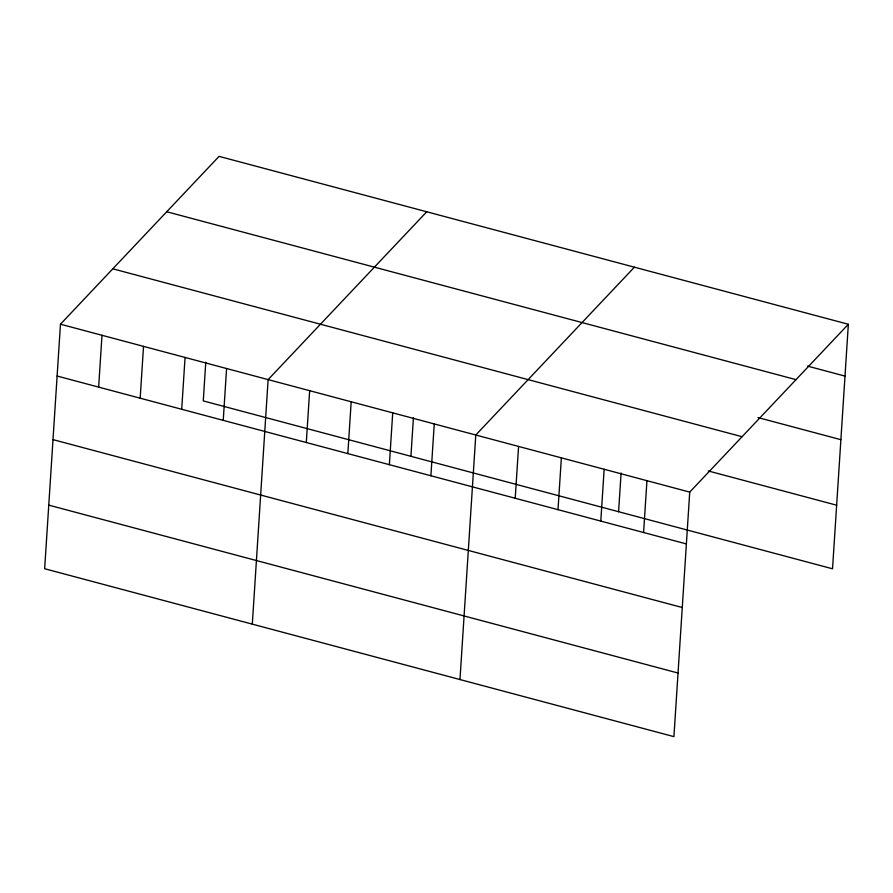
<?xml version="1.0" encoding="UTF-8"?>
<svg xmlns="http://www.w3.org/2000/svg" width="893" height="893" viewBox="0 0 893 893"><rect width="100%" height="100%" fill="white"/><g stroke="black" fill="none" stroke-linecap="round" stroke-linejoin="round"><path stroke-width="1.34" d="M60.467 324.204L44.65 568.729L673.925 736.636L689.731 492.099L848.35 324.271L219.075 156.364L60.467 324.204L689.731 492.099M98.643 387.104L101.992 335.277M140.179 398.189L143.527 346.361M181.703 409.273L185.063 357.446M205.77 362.19L203.269 400.901L832.533 568.796L848.35 324.271M223.239 420.346L226.588 368.519M252.306 624.14L268.123 379.603L426.742 211.775M306.299 442.515L309.659 390.688M347.835 453.599L351.183 401.772M389.37 464.673L392.719 412.845M410.925 456.312L413.426 417.6M430.895 475.757L434.255 423.929M459.973 679.551L475.779 435.014L634.398 267.186M515.216 498.261L518.576 446.433M558.013 509.669L561.362 457.841M600.799 521.088L604.148 469.26M618.581 511.711L621.093 473.011M643.596 532.507L646.945 480.68M807.562 366.108L845.001 376.098M166.734 211.753L796.009 379.648M757.978 417.567L840.882 439.691M112.808 268.815L742.072 436.71M708.283 470.957L836.652 505.204M57.107 376.031L686.382 543.926M53 439.624L682.274 607.519M48.758 505.137L678.033 673.032"/></g></svg>
